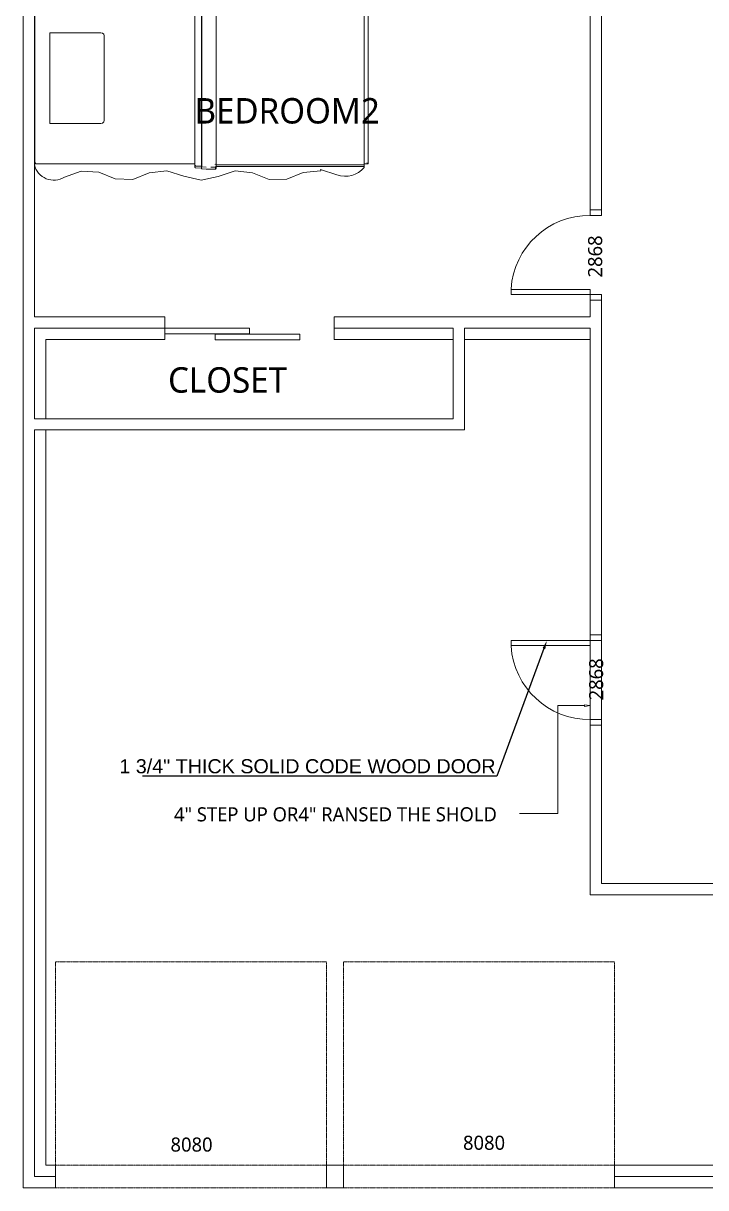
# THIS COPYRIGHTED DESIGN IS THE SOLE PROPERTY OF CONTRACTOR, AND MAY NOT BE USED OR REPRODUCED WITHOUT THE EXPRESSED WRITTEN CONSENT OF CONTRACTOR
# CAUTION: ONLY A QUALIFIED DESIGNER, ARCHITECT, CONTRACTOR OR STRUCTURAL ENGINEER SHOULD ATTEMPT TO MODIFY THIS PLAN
# Model space of a CAD drawing. Header units: inches. Extents: x 0 to 22102, y -19958 to 0.
# Drawn here: x 2453.6 to 2695.3, y -10427.5 to -10015.2 of the extents above; entities that cross this region are included whole.
import ezdxf
from ezdxf import colors
from ezdxf.entities.mleader import LeaderData, LeaderLine
from ezdxf.math import Vec2, Vec3

# ---------------------------------------------------------------- set-up
doc = ezdxf.new("R2010")
doc.units = ezdxf.units.IN
doc.header["$MEASUREMENT"] = 0
doc.linetypes.add('DASHED', pattern=[0.75, 0.5, -0.25])
doc.layers.add('Furniture_ Interior', color=7, linetype='Continuous', lineweight=25, true_color=0xa1a1a1)
for name, color, linetype, lineweight in [('wall', 200, 'Continuous', 20), ('wall view line', 210, 'Continuous', 13), ('wood', 40, 'Continuous', 0)]:
    doc.layers.add(name, color=color, linetype=linetype, lineweight=lineweight)

# ---------------------------------------------------------------- blocks, each defined once
blk = doc.blocks.new('door2')
at = {"layer": 'wall'}
for p, q in [((4211.81, -10081.23), (4215.81, -10081.23)), ((4211.81, -10113.23), (4215.81, -10113.23))]:
    blk.add_line(p, q, dxfattribs=at)
at = {"layer": 'wood'}
for p, q in [((4211.81, -10083.23), (4211.81, -10081.23)), ((4211.81, -10083.23), (4215.81, -10083.23)), ((4215.81, -10083.23), (4215.81, -10081.23)), ((4183.81, -10111.23), (4183.81, -10109.23)), ((4183.81, -10109.48), (4211.81, -10109.48)), ((4211.81, -10109.48), (4211.81, -10111.23)), ((4211.81, -10111.23), (4183.81, -10111.23)), ((4211.81, -10111.23), (4215.81, -10111.23)), ((4211.81, -10111.23), (4211.81, -10113.23)), ((4215.81, -10111.23), (4215.81, -10113.23))]:
    blk.add_line(p, q, dxfattribs=at)
blk.add_arc((4211.68, -10111.16), 27.93, 89.7263, 176.0315, dxfattribs=at)
blk = doc.blocks.new('Rail Bed')
at = {"layer": 'Furniture_ Interior', "lineweight": 0, "transparency": 33554687}
for p, q in [((-8.58, 17.38), (-8.58, 33.46)), ((8.61, 33.33), (8.72, 33.45)), ((-9.05, 16.71), (9.03, 16.71)), ((-8.89, 17.38), (9.01, 17.38)), ((9.03, 16.7), (9.08, 16.7)), ((-8.82, 15.26), (-8.82, 15.26)), ((-8.8, 15.34), (-8.8, 15.34)), ((-8.66, 0.4), (-8.66, 15.26)), ((-8.5, 15.31), (-8.51, 15.31))]:
    blk.add_line(p, q, dxfattribs=at)
blk.add_lwpolyline([(-8.93, 0.42, -0.31556), (-9.68, 3.13), (-9.13, 4.8), (-9.28, 4.74), (-9.43, 6.52), (-10.1, 8.16), (-10.13, 9.95), (-9.47, 11.59), (-9.26, 13.36), (-9.83, 15.04), (-10.21, 16.77), (-9.81, 18.5), (-9.26, 20.19), (-9.49, 21.96), (-10.13, 23.6), (-10.09, 25.39), (-9.42, 27.03), (-9.29, 28.81), (-9.9, 30.47, -0.517894), (-8.66, 33.49), (8.64, 33.47), (8.65, 33.48), (8.66, 33.49, -0.306534), (9.9, 30.47), (9.29, 28.81), (9.42, 27.03), (10.09, 25.39), (10.13, 23.6), (9.49, 21.96), (9.26, 20.19), (9.81, 18.5), (10.21, 16.77), (9.83, 15.04), (9.26, 13.36), (9.47, 11.59), (10.13, 9.95), (10.1, 8.16), (9.43, 6.52), (9.28, 4.74), (9.87, 3.07, -0.226152), (8.89, 0.42)], format="xyb", close=True, dxfattribs=at)
for points in [[(8.74, 17.38), (8.74, 33.46), (-8.58, 33.46), (-8.57, 33.46), (-8.56, 33.45), (-8.52, 33.4), (-8.46, 33.33)], [(-8.91, 15.79), (-8.89, 15.34), (-8.9, 15.31), (-8.88, 15.28), (-8.86, 15.27), (-8.83, 15.26), (-8.82, 15.26), (-9.02, 15.26), (-9.05, 15.27), (-9.07, 15.28), (-9.09, 15.31), (-9.09, 15.34), (-9.12, 15.79), (-9.11, 16.25), (-9.07, 16.7), (-9.06, 16.7), (-9.05, 16.71)], [(-9.02, 16.71), (-8.98, 17.31), (-8.97, 17.35), (-8.93, 17.37), (-8.89, 17.38)], [(-8.9, 16.25), (-8.87, 16.7), (-8.84, 16.7), (-8.78, 16.7), (-8.65, 16.7), (-8.59, 16.7), (-8.51, 16.7), (-8.36, 16.7), (9.19, 16.7)], [(-8.87, 16.7), (-8.87, 16.7), (-8.86, 16.71)], [(-8.81, 16.71), (-8.79, 17.31), (-8.78, 17.34), (-8.74, 17.37), (-8.7, 17.38)], [(8.94, 17.34), (9.09, 17.34), (9.1, 17.31), (9.11, 16.71)], [(9.01, 17.38), (9.04, 17.38), (9.07, 17.36), (9.09, 17.34)], [(9.05, 16.71), (9.17, 16.71), (9.18, 16.7), (9.19, 16.7), (9.05, 16.7)], [(9.12, 16.7), (9.19, 16.7), (9.19, 16.7), (9.21, 15.34), (9.21, 15.31)], [(-8.9, 15.31), (-9.03, 15.31), (-9.02, 15.31), (-9.02, 15.32), (-9.01, 15.33), (-9.01, 15.34), (-9.02, 15.34)], [(8.97, 15.26), (8.97, 0.4), (-8.85, 0.4), (-8.85, 15.26)], [(9.06, 15.31), (9.21, 15.31), (9.19, 15.28), (9.17, 15.27), (9.14, 15.26), (9, 15.26), (8.93, 15.26), (8.75, 15.26), (8.53, 15.26), (-8.36, 15.26), (-8.5, 15.26), (-8.83, 15.26)], [(-8.6, 15.34), (-8.63, 15.34), (-8.6, 15.34)], [(-8.46, 0.14), (-8.52, 0.06), (-8.56, 0.02), (-8.57, 0), (-8.58, 0), (-8.58, 0.4)], [(8.74, 0), (8.73, 0), (8.72, 0.02), (8.68, 0.06), (8.61, 0.14)]]:
    blk.add_lwpolyline(points, dxfattribs=at)
for points in [[(4.58, 26.82), (4.54, 26.65), (4.43, 26.53), (4.28, 26.49), (-4.22, 26.49), (-4.37, 26.53), (-4.48, 26.65), (-4.52, 26.82), (-4.52, 31.94), (4.58, 31.94)], [(8.74, 0.4), (8.74, 0), (-8.58, 0), (-8.58, 0.4)]]:
    blk.add_lwpolyline(points, close=True, dxfattribs=at)

msp = doc.modelspace()

# ---------------------------------------------------------------- linework, layer by layer
at = {"layer": 'wall'}
for p, q in [((2453.60807, -9975.22812), (2453.60807, -10427.53258)), ((2457.60807, -9979.22812), (2457.60807, -10119.22812)), ((2654.35807, -9979.22812), (2654.35807, -10081.22812)), ((2658.35807, -9979.22812), (2658.35807, -10081.22812)), ((2654.35807, -10113.22812), (2654.35807, -10119.22812)), ((2658.35807, -10113.22812), (2658.35807, -10119.22812)), ((2457.60807, -10119.22812), (2503.73307, -10119.22812)), ((2503.73307, -10127.22812), (2503.73307, -10119.22812)), ((2563.73307, -10119.22812), (2654.35807, -10119.22812)), ((2563.73307, -10127.22812), (2563.73307, -10119.22812)), ((2658.35807, -10119.22812), (2658.35807, -10231.80021)), ((2457.60807, -10123.22812), (2503.73307, -10123.22812)), ((2457.60807, -10123.22812), (2457.60807, -10155.22812)), ((2563.73307, -10123.22812), (2605.85807, -10123.22812)), ((2605.85807, -10155.22812), (2605.85807, -10123.22812)), ((2609.85807, -10123.22812), (2654.35807, -10123.22812)), ((2609.85807, -10159.22812), (2609.85807, -10123.22812)), ((2654.35807, -10123.22812), (2654.35807, -10231.80021)), ((2461.60807, -10127.22812), (2503.73307, -10127.22812)), ((2461.60807, -10127.22812), (2461.60807, -10155.22812)), ((2563.73307, -10127.22812), (2605.85807, -10127.22812)), ((2609.85807, -10127.22812), (2654.35807, -10127.22812)), ((2457.60807, -10155.22812), (2605.85807, -10155.22812)), ((2457.60807, -10159.22812), (2609.85807, -10159.22812)), ((2457.60807, -10159.22812), (2457.60807, -10423.53258)), ((2461.60807, -10159.22812), (2461.60807, -10419.53258)), ((2658.35807, -10231.80021), (2654.35807, -10231.80021)), ((2654.35807, -10263.80021), (2654.35807, -10269.80021)), ((2658.35807, -10263.80021), (2654.35807, -10263.80021)), ((2658.35807, -10263.80021), (2658.35807, -10269.80021)), ((2654.35807, -10323.78258), (2654.35807, -10269.80021)), ((2658.35807, -10269.80021), (2658.35807, -10319.78258)), ((2658.35807, -10319.78258), (2731.37753, -10319.78258)), ((2654.35807, -10323.78258), (2727.37753, -10323.78258)), ((2461.60807, -10419.53258), (2464.9928, -10419.53258)), ((2464.9928, -10427.53258), (2464.9928, -10419.53258)), ((2560.9928, -10419.53258), (2566.9928, -10419.53258)), ((2560.9928, -10427.53258), (2560.9928, -10419.53258)), ((2566.9928, -10427.53258), (2566.9928, -10419.53258)), ((2662.9928, -10419.53258), (2727.37753, -10419.53258)), ((2662.9928, -10427.53258), (2662.9928, -10419.53258)), ((2457.60807, -10423.53258), (2464.9928, -10423.53258)), ((2662.9928, -10423.53258), (2727.37753, -10423.53258)), ((2453.60807, -10427.53258), (2464.9928, -10427.53258)), ((2560.9928, -10427.53258), (2566.9928, -10427.53258)), ((2662.9928, -10427.53258), (2835.46626, -10427.53258))]:
    msp.add_line(p, q, dxfattribs=at)
at = {"layer": 'wall view line'}
for p, q in [((2642.98369, -10295.02642), (2642.98369, -10256.83314)), ((2642.98369, -10256.83314), (2652.40966, -10256.83314)), ((2654.35807, -10256.83314), (2652.40966, -10256.5735)), ((2652.40966, -10256.5735), (2652.40966, -10256.83314)), ((2654.35807, -10256.83314), (2652.40966, -10257.09278)), ((2652.40966, -10257.09278), (2652.40966, -10256.83314)), ((2629.41967, -10295.02642), (2642.98369, -10295.02642))]:
    msp.add_line(p, q, dxfattribs=at)
at = {"layer": 'wood'}
for p, q in [((2503.73307, -10123.22812), (2533.73307, -10123.22812)), ((2503.73307, -10125.22812), (2503.73307, -10123.22812)), ((2533.73307, -10125.22812), (2503.73307, -10125.22812)), ((2521.56337, -10125.31221), (2551.56337, -10125.31221)), ((2521.56337, -10127.31221), (2521.56337, -10125.31221)), ((2533.73307, -10123.22812), (2533.73307, -10125.22812)), ((2551.56337, -10125.31221), (2551.56337, -10127.31221)), ((2551.56337, -10127.31221), (2521.56337, -10127.31221)), ((2654.35807, -10261.80021), (2654.35807, -10231.80021)), ((2658.35807, -10261.80021), (2658.35807, -10231.80021))]:
    msp.add_line(p, q, dxfattribs=at)
at = {"layer": 'wood', "linetype": 'DASHED', "ltscale": 0.08}
for p, q in [((2464.9928, -10419.53258), (2464.9928, -10347.53258)), ((2464.9928, -10347.53258), (2560.9928, -10347.53258)), ((2560.9928, -10347.53258), (2560.9928, -10419.53258)), ((2566.9928, -10419.53258), (2566.9928, -10347.53258)), ((2566.9928, -10347.53258), (2662.9928, -10347.53258)), ((2662.9928, -10347.53258), (2662.9928, -10419.53258)), ((2464.9928, -10419.53258), (2560.9928, -10419.53258)), ((2566.9928, -10419.53258), (2662.9928, -10419.53258)), ((2464.9928, -10427.53258), (2560.9928, -10427.53258)), ((2566.9928, -10427.53258), (2662.9928, -10427.53258))]:
    msp.add_line(p, q, dxfattribs=at)

# ---------------------------------------------------------------- block references
at = {"layer": 'Furniture_ Interior', "transparency": 33554687, "xscale": 3.530421827939401, "yscale": 3.530421827939401, "zscale": 1.41216873117576, "rotation": 90}
msp.add_blockref('Rail Bed', (2575.77182, -10034.73455), dxfattribs=at)
at = {"layer": 'wood'}
msp.add_blockref('door2', (-1557.45354, 0), dxfattribs=at)
at = {"layer": 'wood', "xscale": -1, "rotation": 180}
msp.add_blockref('door2', (-1557.45354, -20345.02833), dxfattribs=at)

# ---------------------------------------------------------------- texts
at = {"attachment_point": 1}
for s, width, gutter_width, insert, char_height in [('{\\fYu Gothic UI|b0|i0|c128|p34;BEDROOM2}', 59.0087057, 1, (2514.27341, -10041.72201), 9), ('{\\fYu Gothic UI|b0|i0|c128|p34;CLOSET}', 59.0087057, 1, (2504.86517, -10137.02445), 9), ('\\pxql;{\\fYu Gothic UI|b0|i0|c0|p34;4" STEP UP OR4" RANSED THE SHOLD}', 139.2093254, 16.80657, (2507, -10292.82464), 5), ('{\\fYu Gothic UI|b0|i0|c0|p34;8080}', 15.274735, 1, (2505.75523, -10409.76018), 5), ('{\\fYu Gothic UI|b0|i0|c0|p34;8080}', 15.274735, 1, (2609.35943, -10409.11365), 5)]:
    msp.add_mtext_dynamic_manual_height_columns(s, width=width, gutter_width=gutter_width, heights=[1.03347], dxfattribs=dict(at, insert=insert, char_height=char_height))
at = {"char_height": 5, "attachment_point": 1, "rotation": 90}
for insert in [(2653.6505, -10105.23444), (2654.00496, -10254.97855)]:
    msp.add_mtext_dynamic_manual_height_columns('{\\fYu Gothic UI|b0|i0|c0|p34;2868}', width=15.274735, gutter_width=1, heights=[1.03347], dxfattribs=dict(at, insert=insert))

# ---------------------------------------------------------------- leaders
at = {"layer": 'wall view line'}
ml = msp.add_multileader_mtext('Standard', dxfattribs=at)
ml.set_content('{\\fArial|b0|i0|c0|p34;\\C0;1 3/4" THICK SOLID CODE WOOD DOOR}', color=256)
ml.set_leader_properties()
ml.build(insert=Vec2(0, 0))
ml.multileader.update_dxf_attribs({"text_right_attachment_type": 6, "dogleg_length": 0.36, "arrow_head_size": 3})
ctx = ml.context
ctx.base_point, ctx.char_height, ctx.arrow_head_size, ctx.landing_gap_size, ctx.plane_origin = Vec3(2488.37788, -10278.34113), 5, 3, 0.09, Vec3(2639.07243, -10261.80021)
ctx.right_attachment, ctx.text_align_type = 6, 2
notes = []
notes.append((ctx, [(0, (1, 1, 0), (2621.34285, -10281.79679), (-1, 0), 0.36, [(0, [(2639.07243, -10233.80021)], 0, [])])]))
ctx.mtext.insert, ctx.mtext.width, ctx.mtext.alignment, ctx.mtext.flow_direction = Vec3(2620.89285, -10275.79679), 138.820422, 3, 5
for ctx, leaders in notes:
    for number, flags, end, landing, length, lines in leaders:
        leader = LeaderData()
        leader.index, (leader.has_last_leader_line, leader.has_dogleg_vector, leader.attachment_direction) = number, flags
        leader.last_leader_point, leader.dogleg_vector, leader.dogleg_length = Vec3(end), Vec3(landing), length
        for number, points, colour, breaks in lines:
            line = LeaderLine()
            line.index, line.vertices, line.color, line.breaks = number, Vec3.list(points), colors.encode_raw_color(colour), breaks
            leader.lines.append(line)
        ctx.leaders.append(leader)

doc.saveas('drawing.dxf')
